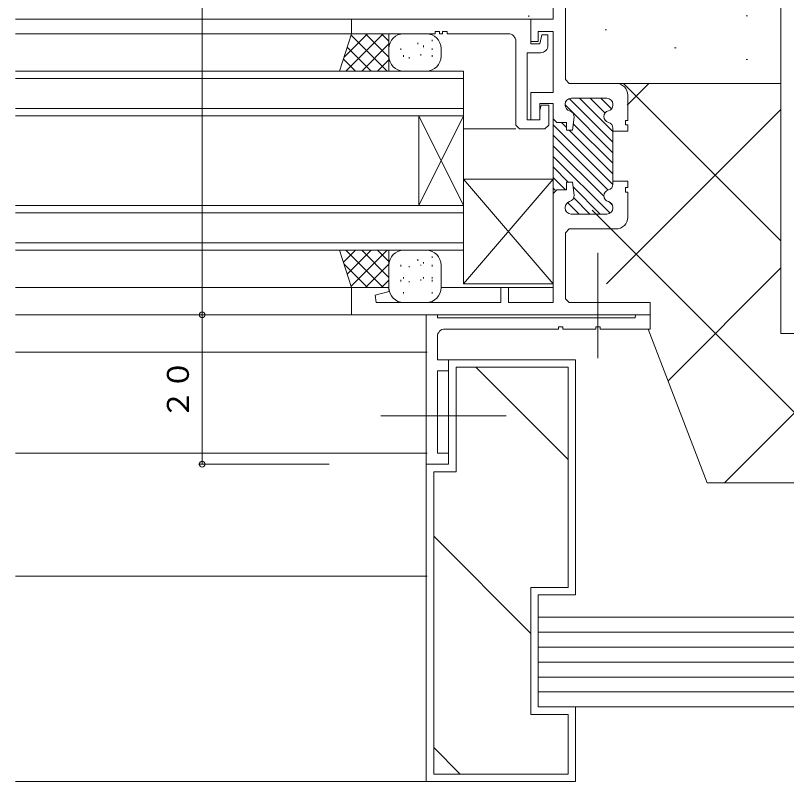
# Model space of a CAD drawing. Units: millimetres, scale not verified. Extents: x -594 to 539, y -420 to 386.
# Drawn here: x 227.5 to 330.8, y -278 to -175.4 of the extents above; entities that cross this region are included whole.
import ezdxf
from ezdxf.enums import TextEntityAlignment as Align

# ---------------------------------------------------------------- set-up
doc = ezdxf.new("R2010")
doc.units = ezdxf.units.MM
doc.header["$LTSCALE"] = 2
doc.linetypes.add('CHAIN2', pattern=[12, 9, -1, 1, -1])
for name, color, linetype, lineweight in [('0-3_YKK_11', 7, 'Continuous', 9), ('0-4_YKK_12', 2, 'Continuous', 9), ('0-5_YSS_K', 3, 'Continuous', 9), ('0-6_YKK_13', 4, 'Continuous', 9), ('0-7_YKK_D', 6, 'Continuous', 9)]:
    doc.layers.add(name, color=color, linetype=linetype, lineweight=lineweight)
doc.styles.add('ＭＳ ゴシック', font='')
doc.styles.get('ＭＳ ゴシック').set_extended_font_data('MS Gothic')

msp = doc.modelspace()

# ---------------------------------------------------------------- linework, layer by layer
at = {"layer": '0-3_YKK_11'}
for p, q in [((299.503, -117.15), (299.503, -175.9)), ((301.153, -184), (301.153, -173)), ((272.503, -175.9), (296.503, -175.9)), ((272.503, -177.85), (272.503, -175.9)), ((296.503, -175.9), (296.503, -179.2)), ((296.503, -175.9), (296.503, -178.9)), ((299.503, -175.9), (296.503, -175.9)), ((283.703, -177.55), (283.703, -177.85)), ((284.303, -177.55), (283.703, -177.55)), ((284.303, -177.85), (284.303, -177.55)), ((284.703, -177.55), (284.703, -177.85)), ((285.303, -177.55), (284.703, -177.55)), ((285.303, -177.85), (285.303, -177.55)), ((297.503, -177.55), (299.503, -177.55)), ((297.503, -178.9), (297.503, -177.55)), ((299.503, -177.55), (299.503, -185.7)), ((283.703, -177.85), (272.503, -177.85)), ((284.703, -177.85), (284.303, -177.85)), ((293.503, -177.85), (285.303, -177.85)), ((297.703, -179.2), (298.003, -178)), ((298.003, -178), (298.803, -178)), ((298.803, -178), (298.803, -179.4)), ((294.503, -190.1), (294.503, -178.85)), ((296.503, -178.9), (297.503, -178.9)), ((296.503, -179.2), (297.703, -179.2)), ((296.003, -180.4), (296.003, -189.4)), ((297.803, -180.4), (296.003, -180.4)), ((301.653, -184.5), (301.153, -184)), ((307.903, -184.5), (301.653, -184.5)), ((296.503, -185.7), (296.503, -189.4)), ((299.503, -185.7), (296.503, -185.7)), ((307.503, -192.375), (301.665, -186.537)), ((306.703, -186.5), (301.903, -186.5)), ((301.903, -186.5), (306.703, -186.5)), ((307.503, -190.961), (303.043, -186.5)), ((306.448, -188.491), (304.457, -186.5)), ((307.302, -187.931), (305.871, -186.5)), ((309.503, -189.45), (309.503, -186.1)), ((297.703, -187.2), (299.503, -187.2)), ((297.703, -189.4), (297.703, -187.2)), ((297.703, -188.147), (297.903, -187.4)), ((297.903, -187.4), (298.903, -187.4)), ((298.903, -187.4), (298.903, -190.1)), ((299.503, -187.2), (299.503, -189.25)), ((301.103, -187.3), (301.103, -187.401)), ((301.103, -187.401), (301.103, -187.3)), ((307.503, -193.789), (301.103, -187.389)), ((307.503, -187.401), (307.503, -187.3)), ((307.503, -187.3), (307.503, -187.401)), ((297.703, -189.4), (297.703, -188.147)), ((296.003, -189.4), (297.703, -189.4)), ((296.503, -189.4), (297.703, -189.4)), ((299.503, -189.25), (299.503, -199.25)), ((300.003, -189.75), (299.503, -189.25)), ((299.503, -189.25), (300.003, -189.75)), ((301.303, -189.75), (300.003, -189.75)), ((300.003, -189.75), (301.303, -189.75)), ((301.303, -190.418), (300.636, -189.75)), ((301.303, -190.75), (301.303, -189.75)), ((301.303, -189.75), (301.303, -190.75)), ((302.298, -189.041), (302.103, -190.75)), ((302.103, -190.75), (302.298, -189.041)), ((307.503, -195.204), (302.2, -189.9)), ((309.203, -189.45), (309.503, -189.45)), ((309.203, -190.05), (309.203, -189.45)), ((295.003, -190.6), (294.503, -190.1)), ((298.403, -190.6), (295.003, -190.6)), ((298.903, -190.1), (298.403, -190.6)), ((307.503, -198.031), (299.503, -190.032)), ((302.103, -190.75), (301.303, -190.75)), ((301.303, -190.75), (302.103, -190.75)), ((307.503, -196.618), (301.636, -190.75)), ((307.503, -190.9), (307.503, -190.499)), ((307.503, -190.499), (307.503, -190.9)), ((307.503, -198.001), (307.503, -190.9)), ((307.503, -190.9), (309.503, -190.9)), ((309.503, -190.05), (309.203, -190.05)), ((309.503, -190.9), (309.503, -190.05)), ((306.849, -198.792), (299.503, -191.446)), ((306.312, -199.669), (299.503, -192.86)), ((307.115, -201.886), (299.503, -194.275)), ((301.567, -197.752), (299.503, -195.689)), ((301.125, -198.725), (299.503, -197.103)), ((301.303, -197.75), (302.103, -197.75)), ((301.303, -198.75), (301.303, -197.75)), ((301.303, -197.75), (301.303, -198.75)), ((302.103, -197.75), (301.303, -197.75)), ((302.103, -197.75), (302.298, -199.46)), ((302.298, -199.46), (302.103, -197.75)), ((307.503, -197.6), (307.503, -198.001)), ((309.503, -197.6), (307.503, -197.6)), ((309.503, -198.45), (309.503, -197.6)), ((299.786, -198.8), (299.503, -198.517)), ((299.503, -199.25), (300.003, -198.75)), ((300.003, -198.75), (299.503, -199.25)), ((299.503, -199.25), (299.503, -213.85)), ((300.003, -198.75), (301.303, -198.75)), ((301.303, -198.75), (300.003, -198.75)), ((305.815, -202), (302.173, -198.358)), ((309.203, -198.45), (309.503, -198.45)), ((309.203, -199.05), (309.203, -198.45)), ((309.503, -199.05), (309.203, -199.05)), ((309.503, -202.4), (309.503, -199.05)), ((304.4, -202), (302.247, -199.846)), ((301.103, -201.099), (301.103, -201.2)), ((301.103, -201.2), (301.103, -201.099)), ((302.986, -202), (301.436, -200.45)), ((307.447, -200.804), (306.999, -200.356)), ((307.503, -201.2), (307.503, -201.099)), ((307.503, -201.099), (307.503, -201.2)), ((301.903, -202), (306.703, -202)), ((306.703, -202), (301.903, -202)), ((301.153, -204.5), (301.653, -204)), ((301.653, -204), (307.903, -204)), ((301.153, -213.35), (301.153, -204.5)), ((272.503, -211.85), (272.503, -215.5)), ((277.466, -211.85), (272.503, -211.85)), ((275.686, -212.867), (277.535, -212.372)), ((277.535, -212.372), (277.466, -211.85)), ((292.503, -211.85), (292.503, -213.85)), ((293.503, -211.85), (292.503, -211.85)), ((293.503, -213.85), (293.503, -211.85)), ((275.816, -213.85), (275.686, -212.867)), ((301.653, -213.85), (301.153, -213.35)), ((292.503, -213.85), (275.816, -213.85)), ((299.503, -213.85), (293.503, -213.85)), ((312.503, -213.85), (301.653, -213.85)), ((312.503, -215.5), (312.503, -213.85)), ((272.503, -215.5), (312.503, -215.5)), ((282.503, -215.5), (284.003, -215.5)), ((282.503, -235.5), (282.503, -215.5)), ((284.003, -215.5), (284.003, -215.9)), ((310.503, -215.9), (310.504, -215.5)), ((310.504, -215.5), (312.503, -215.5)), ((312.503, -215.5), (312.503, -217.4)), ((284.003, -215.9), (310.503, -215.9)), ((300.203, -217.4), (285.003, -217.4)), ((300.203, -217.1), (300.203, -217.4)), ((300.803, -217.1), (300.203, -217.1)), ((300.803, -217.4), (300.803, -217.1)), ((305.203, -217.4), (300.803, -217.4)), ((305.203, -217.1), (305.203, -217.4)), ((305.803, -217.1), (305.203, -217.1)), ((305.803, -217.4), (305.803, -217.1)), ((312.503, -217.4), (305.803, -217.4)), ((284.003, -218.4), (284.003, -221.5)), ((284.003, -221.5), (285.503, -221.5)), ((285.503, -221.5), (285.503, -223)), ((284.003, -223), (284.003, -234)), ((285.503, -223), (284.003, -223)), ((284.003, -234), (285.503, -234)), ((285.503, -234), (285.503, -235.5)), ((285.503, -235.5), (282.503, -235.5))]:
    msp.add_line(p, q, dxfattribs=at)
for centre, radius, start, end in [((293.503, -178.85), 1, 0, 90), ((297.803, -179.4), 1, 270, 0), ((307.903, -186.1), 1.6, 0, 90), ((301.903, -187.3), 0.8, 90, 180), ((301.903, -187.3), 0.8, 90, 180), ((306.703, -187.3), 0.8, 0, 90), ((306.703, -187.3), 0.8, 0, 90), ((301.903, -187.401), 0.8, 180, 255.52248), ((301.903, -187.401), 0.8, 180, 255.52248), ((306.703, -187.401), 0.8, 284.47751, 0), ((306.703, -187.401), 0.8, 284.47751, 0), ((301.503, -188.95), 0.8, 353.49696, 75.52248), ((301.503, -188.95), 0.8, 353.49696, 75.52248), ((307.103, -188.95), 0.8, 104.47751, 255.52248), ((307.103, -188.95), 0.8, 104.47751, 255.52248), ((306.703, -190.499), 0.8, 0, 75.52248), ((306.703, -190.499), 0.8, 0, 75.52248), ((306.703, -198.001), 0.8, 284.47751, 0), ((306.703, -198.001), 0.8, 284.47751, 0), ((307.103, -199.55), 0.8, 104.47751, 255.52248), ((307.103, -199.55), 0.8, 104.47751, 255.52248), ((301.503, -199.55), 0.8, 284.47751, 6.50302), ((301.503, -199.55), 0.8, 284.47751, 6.50302), ((301.903, -201.099), 0.8, 104.47751, 180), ((301.903, -201.099), 0.8, 104.47751, 180), ((301.903, -201.2), 0.8, 180, 270), ((301.903, -201.2), 0.8, 180, 270), ((306.703, -201.2), 0.8, 270, 0), ((306.703, -201.2), 0.8, 270, 0), ((306.703, -201.099), 0.8, 0, 75.52248), ((306.703, -201.099), 0.8, 0, 75.52248), ((307.903, -202.4), 1.6, 270, 0), ((285.003, -218.4), 1, 90, 180)]:
    msp.add_arc(centre, radius, start, end, dxfattribs=at)
at = {"layer": '0-4_YKK_12'}
for p, q in [((227.503, -175.9), (272.803, -175.9)), ((272.503, -177.85), (227.503, -177.85)), ((287.503, -182.85), (227.503, -182.85)), ((287.503, -182.85), (287.503, -206.85)), ((287.503, -183.85), (227.503, -183.85)), ((287.503, -187.85), (227.503, -187.85)), ((287.503, -188.85), (227.503, -188.85)), ((281.503, -188.85), (281.503, -200.85)), ((287.503, -188.85), (281.503, -200.85)), ((287.503, -200.85), (281.503, -188.85)), ((287.503, -190.6), (294.503, -190.6)), ((287.503, -200.85), (227.503, -200.85)), ((287.503, -201.85), (227.503, -201.85)), ((287.503, -205.85), (227.503, -205.85)), ((287.503, -206.85), (227.503, -206.85)), ((227.503, -211.85), (277.503, -211.85)), ((284.503, -211.85), (299.503, -211.85)), ((227.503, -215.5), (272.503, -215.5)), ((272.803, -215.5), (227.503, -215.5)), ((227.503, -220.499), (282.619, -220.499)), ((227.503, -233.999), (282.619, -233.999)), ((227.503, -250.499), (282.619, -250.499))]:
    msp.add_line(p, q, dxfattribs=at)
at = {"layer": '0-4_YKK_12', "linetype": 'CHAIN2'}
for p, q in [((305.502, -221.3), (305.502, -207.193)), ((276.449, -229), (293.215, -229))]:
    msp.add_line(p, q, dxfattribs=at)
at = {"layer": '0-5_YSS_K'}
for p, q in [((330.004, -110.86), (330.003, -218.001)), ((296.258, -175.405), (296.258, -175.605)), ((325.341, -175.472), (325.541, -175.472)), ((306.463, -177.333), (306.663, -177.333)), ((315.769, -179.726), (315.969, -179.726)), ((325.341, -181.321), (325.541, -181.321)), ((307.903, -184.5), (330.003, -184.5)), ((308.933, -184.5), (330.003, -205.57)), ((312.292, -184.5), (309.393, -187.399)), ((330.003, -188.002), (306.655, -211.35)), ((304.72, -201.5), (341.219, -237.999)), ((330.003, -209.215), (314.878, -224.34)), ((312.203, -217.4), (320.142, -237.999)), ((342.431, -218.001), (322.432, -237.999)), ((429.309, -218.001), (330.003, -218.001)), ((285.503, -221.5), (302.503, -221.5)), ((285.503, -221.5), (285.503, -235.499)), ((302.503, -221.5), (302.503, -252.999)), ((286.503, -236.5), (286.503, -222.5)), ((301.503, -222.5), (286.503, -222.5)), ((289.141, -222.5), (301.503, -234.862)), ((301.503, -222.5), (301.503, -251.999)), ((282.503, -235.5), (285.503, -235.499)), ((282.503, -235.5), (282.503, -277.999)), ((286.503, -236.5), (283.503, -236.5)), ((283.503, -276.999), (283.503, -236.5)), ((320.142, -237.999), (430.116, -237.999)), ((283.503, -245.147), (296.503, -258.147)), ((296.503, -251.999), (301.503, -251.999)), ((296.503, -268.999), (296.503, -251.999)), ((297.503, -252.999), (302.503, -252.999)), ((297.503, -267.999), (297.503, -252.999)), ((297.503, -255.999), (430, -255.999)), ((297.503, -257.999), (430, -257.999)), ((297.503, -259.999), (430, -259.999)), ((297.503, -261.999), (430, -261.999)), ((297.503, -263.999), (430, -263.999)), ((297.503, -265.999), (430, -265.999)), ((297.503, -267.999), (430, -267.999)), ((302.503, -267.999), (302.503, -277.999)), ((296.503, -268.999), (301.503, -268.999)), ((301.503, -268.999), (301.503, -276.999)), ((283.503, -273.431), (287.072, -276.999)), ((301.503, -276.999), (283.503, -276.999)), ((284.503, -277.999), (227.503, -277.999)), ((282.503, -277.999), (302.503, -277.999))]:
    msp.add_line(p, q, dxfattribs=at)
msp.add_lwpolyline([(297.503, -255.999), (297.503, -267.999), (302.503, -267.999)], dxfattribs=at)
at = {"layer": '0-6_YKK_13'}
for p, q in [((271.498, -180.977), (274.625, -177.85)), ((271.746, -182.85), (276.746, -177.85)), ((277.26, -182.85), (272.444, -178.035)), ((277.503, -177.85), (272.503, -177.85)), ((277.503, -180.973), (274.381, -177.85)), ((277.503, -178.851), (276.502, -177.85)), ((277.503, -182.85), (277.503, -177.85)), ((279.503, -177.85), (282.503, -177.85)), ((275.138, -182.85), (271.928, -179.64)), ((273.867, -182.85), (277.503, -179.214)), ((281.387, -179.251), (281.387, -179.051)), ((282.155, -179.635), (282.155, -179.435)), ((283.307, -178.867), (283.307, -178.667)), ((277.503, -180.85), (277.503, -179.85)), ((279.084, -180.018), (279.084, -179.818)), ((281.771, -180.786), (281.771, -180.586)), ((283.307, -180.018), (283.307, -179.818)), ((284.503, -179.85), (284.503, -180.85)), ((273.017, -182.85), (271.412, -181.245)), ((275.989, -182.85), (277.503, -181.335)), ((279.468, -180.938), (279.468, -180.738)), ((280.236, -181.17), (280.236, -180.97)), ((283.307, -180.938), (283.307, -180.738)), ((282.503, -182.85), (279.503, -182.85)), ((287.503, -197.35), (299.503, -197.35)), ((287.503, -211.35), (287.503, -197.35)), ((299.503, -197.35), (287.503, -211.35)), ((287.503, -197.35), (299.503, -211.35)), ((299.503, -197.35), (299.503, -211.35)), ((271.412, -208.455), (273.017, -206.85)), ((276.746, -211.85), (271.746, -206.85)), ((271.928, -210.061), (275.138, -206.85)), ((272.444, -211.666), (277.26, -206.85)), ((277.503, -210.486), (273.867, -206.85)), ((277.503, -208.365), (275.989, -206.85)), ((277.503, -206.85), (277.503, -211.85)), ((279.503, -206.85), (282.503, -206.85)), ((281.387, -208.251), (281.387, -208.051)), ((282.155, -208.635), (282.155, -208.435)), ((283.307, -207.867), (283.307, -207.667)), ((274.625, -211.85), (271.498, -208.723)), ((274.381, -211.85), (277.503, -208.728)), ((277.503, -209.85), (277.503, -208.85)), ((279.084, -209.018), (279.084, -208.818)), ((280.236, -209.126), (280.236, -208.97)), ((281.771, -208.786), (281.771, -208.903)), ((283.307, -209.018), (283.307, -208.818)), ((284.503, -208.85), (284.503, -211.85)), ((279.468, -210.638), (279.468, -210.438)), ((282.155, -210.635), (282.155, -210.435)), ((283.307, -210.638), (283.307, -210.438)), ((276.502, -211.85), (277.503, -210.849)), ((279.084, -211.018), (279.084, -210.818)), ((280.236, -211.126), (280.236, -210.97)), ((281.771, -210.786), (281.771, -210.903)), ((283.307, -211.018), (283.307, -210.818)), ((299.503, -211.35), (287.503, -211.35)), ((277.503, -211.85), (272.503, -211.85)), ((279.468, -212.638), (279.468, -212.438)), ((283.307, -212.638), (283.307, -212.438)), ((282.503, -213.85), (279.503, -213.85))]:
    msp.add_line(p, q, dxfattribs=at)
for points in [[(272.503, -177.85), (270.896, -182.85), (277.503, -182.85)], [(272.503, -211.85), (270.896, -206.85), (277.503, -206.85)]]:
    msp.add_lwpolyline(points, dxfattribs=at)
for centre, start, end in [((279.503, -179.85), 90, 180), ((282.503, -179.85), 0, 90), ((279.503, -180.85), 180, 270), ((282.503, -180.85), 270, 0), ((279.503, -208.85), 90, 180), ((282.503, -208.85), 0, 90), ((279.503, -211.85), 180, 270), ((282.503, -211.85), 270, 0)]:
    msp.add_arc(centre, 2, start, end, dxfattribs=at)
at = {"layer": '0-7_YKK_D'}
for p, q in [((252.503, -115.5), (252.503, -215.5)), ((268.003, -215.5), (252.003, -215.5)), ((269.503, -215.5), (252.003, -215.5)), ((252.503, -215.5), (252.503, -235.5)), ((269.503, -235.5), (252.003, -235.5))]:
    msp.add_line(p, q, dxfattribs=at)
for centre, start, end in [((252.503, -215.5), 0, 180), ((252.503, -215.5), 0, 180), ((252.503, -215.5), 180, 0), ((252.503, -215.5), 180, 0), ((252.503, -235.5), 0, 180), ((252.503, -235.5), 180, 0)]:
    msp.add_arc(centre, 0.375, start, end, dxfattribs=at)

# ---------------------------------------------------------------- texts
at = {"layer": '0-7_YKK_D', "color": 4, "style": 'ＭＳ ゴシック'}
msp.add_text('２０', height=2.933, rotation=90, dxfattribs=at).set_placement((251.603, -229.482), align=Align.BOTTOM_LEFT)

doc.saveas('drawing.dxf')
